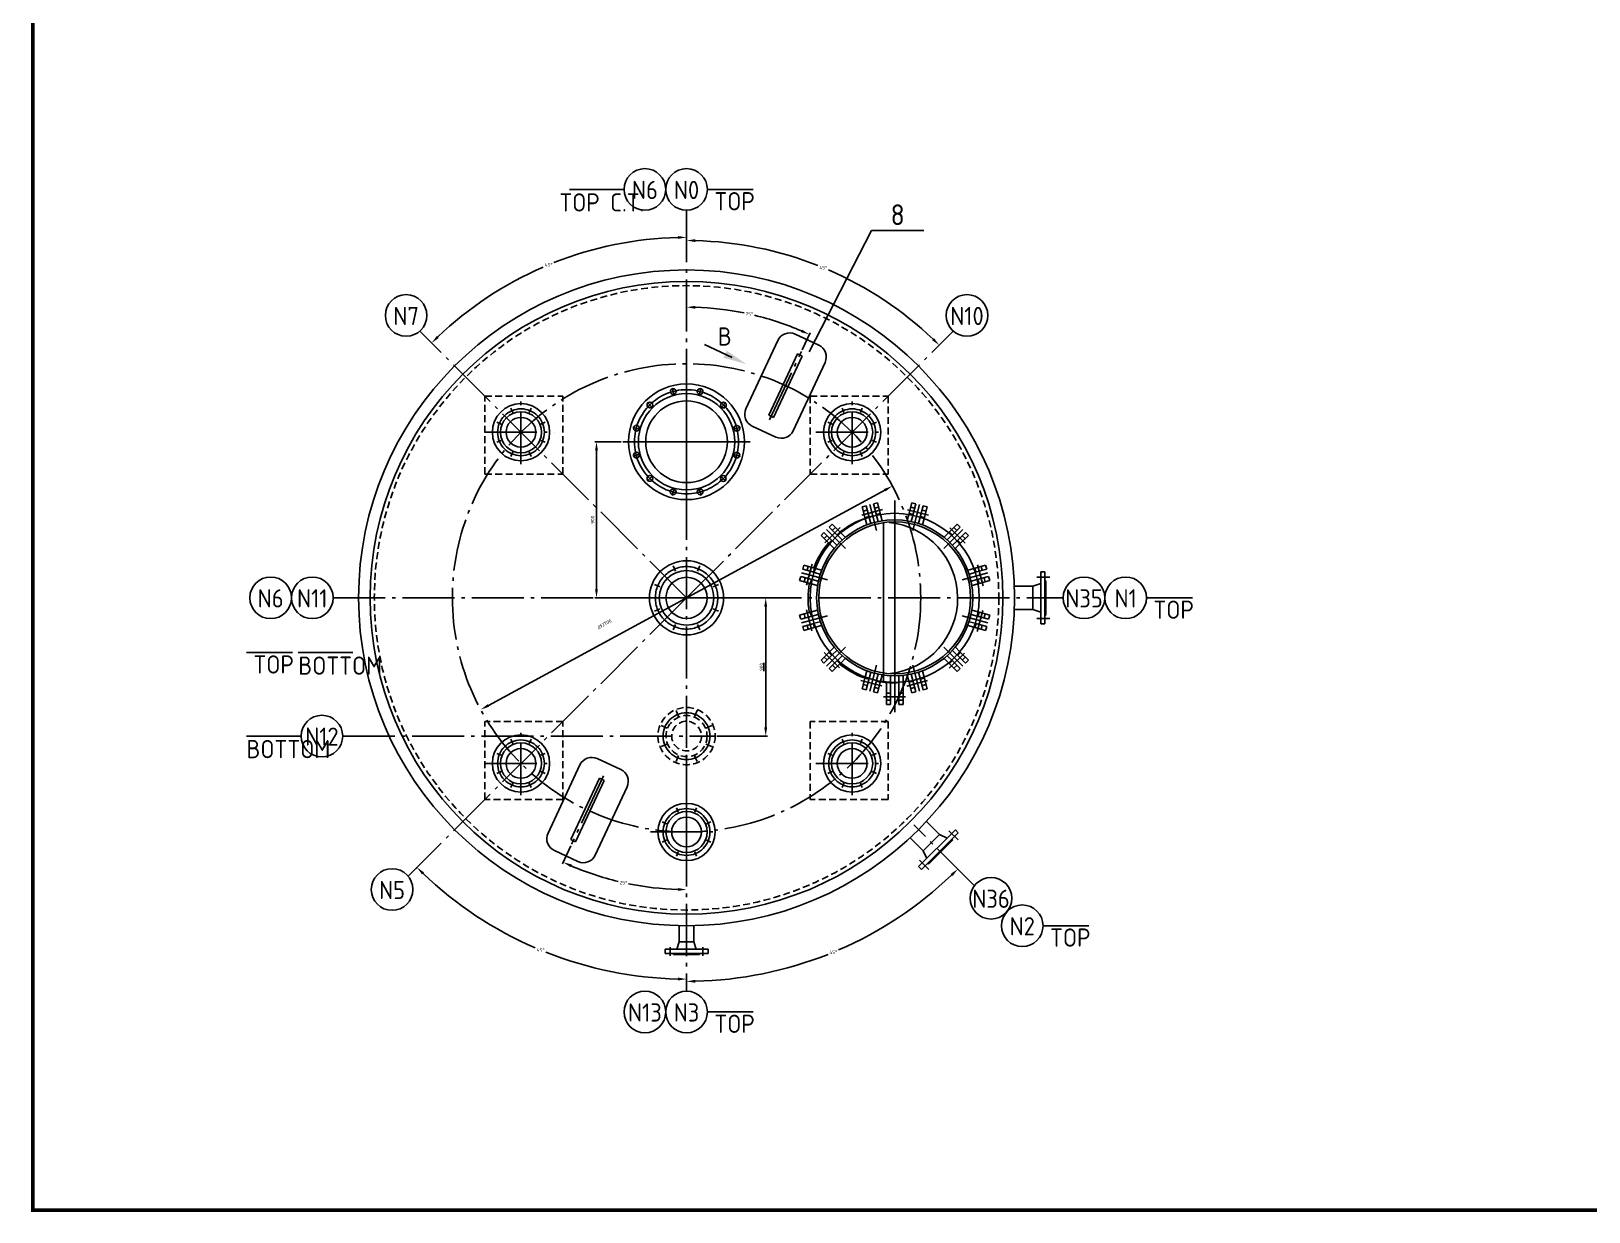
# Model space of a CAD drawing. Header units: millimetres. Extents: x 494 to 1457, y -714 to -33.
# Drawn here: x 494.2 to 943.2, y -714.1 to -373.7 of the extents above; entities that cross this region are included whole.
import ezdxf
from ezdxf.enums import TextEntityAlignment as Align

# ---------------------------------------------------------------- set-up
doc = ezdxf.new("R2010")
doc.units = ezdxf.units.MM
doc.linetypes.add('CENTER', pattern=[20, 15, -2, 1, -2])
doc.linetypes.add('HIDDEN', pattern=[0.375, 0.25, -0.125])
doc.layers.get('0').update_dxf_attribs({"color": 4, "linetype": 'CONTINUOUS'})
doc.layers.get('Defpoints').update_dxf_attribs({"linetype": 'CONTINUOUS'})
for name, color, linetype in [('1', 7, 'CONTINUOUS'), ('2', 5, 'CONTINUOUS'), ('3', 1, 'CENTER'), ('5', 3, 'HIDDEN'), ('pbz', 7, 'CONTINUOUS'), ('pm_bz', 7, 'CONTINUOUS')]:
    doc.layers.add(name, color=color, linetype=linetype)
doc.styles.add('ACISOTS', font='isocp.shx', dxfattribs={"height": 1, "bigfont": 'gbcbig.shx'})
doc.styles.add('HZ5', font='txt.shx', dxfattribs={"width": 0.75})
doc.dimstyles.new('20', dxfattribs={"dimtxt": 3.5, "dimasz": 2.5, "dimexe": 0.5, "dimexo": 0.5, "dimtad": 1, "dimdec": 0, "dimlfac": 20, "dimzin": 0, "dimdsep": 46, "dimtxsty": 'HZ5', "dimcen": 0, "dimadec": 0, "dimazin": 0, "dimtfac": 0.857143, "dimtdec": 0, "dimtmove": 0, "dimatfit": 0, "dimfxl": 0, "dimtvp": 1.5, "dimtolj": 1, "dimtzin": 0, "dimarcsym": 0})
doc.dimstyles.new('副本20', dxfattribs={"dimtxt": 3.5, "dimasz": 2.5, "dimexe": 0.5, "dimexo": 0.5, "dimtad": 1, "dimtih": 1, "dimtoh": 1, "dimdec": 0, "dimlfac": 20, "dimzin": 0, "dimdsep": 46, "dimtxsty": 'HZ5', "dimcen": 0, "dimadec": 0, "dimazin": 0, "dimtfac": 0.857143, "dimtdec": 0, "dimtmove": 0, "dimatfit": 0, "dimfxl": 0, "dimtvp": 1.5, "dimtolj": 1, "dimtzin": 0, "dimarcsym": 0})

# ---------------------------------------------------------------- blocks, each defined once
blk = doc.blocks.new('*D186')
at = {"layer": '1', "color": 0, "lineweight": -2, "transparency": 16777216}
for p, q in [((694.32, -537.09), (706.46, -537.09)), ((705.96, -574.45), (705.96, -539.59)), ((691.88, -576.95), (706.46, -576.95))]:
    blk.add_line(p, q, dxfattribs=at)
at = {"layer": '1', "color": 0, "transparency": 16777216}
for points in [[(705.54, -539.59), (706.37, -539.59), (705.96, -537.09)], [(705.54, -574.45), (706.37, -574.45), (705.96, -576.95)]]:
    blk.add_solid(points, dxfattribs=at)
at = {"layer": 'Defpoints', "color": 0, "transparency": 16777216}
for p in [(693.82, -537.09), (705.96, -537.09), (691.38, -576.95)]:
    blk.add_point(p, dxfattribs=at)
at = {"layer": '1', "color": 0, "transparency": 16777216, "insert": (704.73, -557.02), "char_height": 1, "attachment_point": 5, "rotation": 90, "style": 'ACISOTS'}
blk.add_mtext('\\A1;{\\L900}', dxfattribs=at)
blk = doc.blocks.new('*D187')
at = {"layer": '1', "color": 0, "lineweight": -2, "transparency": 16777216}
blk.add_line((626.01, -568.11), (740.25, -506.07), dxfattribs=at)
at = {"layer": '1', "color": 0, "transparency": 16777216}
for points in [[(740.05, -505.7), (740.45, -506.43), (742.45, -504.87)], [(625.82, -567.75), (626.21, -568.48), (623.82, -569.31)]]:
    blk.add_solid(points, dxfattribs=at)
at = {"layer": 'Defpoints', "color": 0, "transparency": 16777216}
for p in [(742.45, -504.87), (623.82, -569.31)]:
    blk.add_point(p, dxfattribs=at)
at = {"layer": '1', "color": 0, "transparency": 16777216, "insert": (659.49, -544.65), "char_height": 1, "attachment_point": 5, "rotation": 28.5073, "style": 'ACISOTS'}
blk.add_mtext('\\A1;∅2700', dxfattribs=at)
blk = doc.blocks.new('xhbzcir')
at = {"color": 0, "const_width": 0.5}
blk.add_lwpolyline([(-0.25, 0, 1), (0.25, 0, 1)], format="xyb", close=True, dxfattribs=at)
blk = doc.blocks.new('*D188')
at = {"layer": '1', "color": 0, "lineweight": -2, "transparency": 16777216}
blk.add_line((758.38, -612.33), (761.67, -615.63), dxfattribs=at)
for start, end in [(293.358, 313.7045), (271.2955, 291.6473)]:
    blk.add_arc((683.13, -537.09), 110.57, start, end, dxfattribs=at)
at = {"layer": '1', "color": 0, "transparency": 16777216}
for points in [[(759.24, -616.72), (759.82, -617.32), (761.32, -615.27)], [(685.64, -648.05), (685.63, -647.22), (683.13, -647.66)]]:
    blk.add_solid(points, dxfattribs=at)
at = {"layer": 'Defpoints', "color": 0, "transparency": 16777216}
for p in [(683.13, -425.35), (748.61, -602.57), (758.02, -611.98), (711.75, -643.89), (683.13, -650.48)]:
    blk.add_point(p, dxfattribs=at)
at = {"layer": '1', "color": 0, "transparency": 16777216, "insert": (725.45, -639.24), "char_height": 1, "attachment_point": 5, "style": 'ACISOTS'}
blk.add_mtext('\\A1;45°', dxfattribs=at)
blk = doc.blocks.new('*D189')
at = {"layer": '1', "color": 0, "lineweight": -2, "transparency": 16777216}
blk.add_line((605.99, -614.23), (605.05, -615.17), dxfattribs=at)
for start, end in [(226.3032, 246.6369), (248.3578, 268.6968)]:
    blk.add_arc((683.13, -537.09), 109.92, start, end, dxfattribs=at)
at = {"layer": '1', "color": 0, "transparency": 16777216}
for points in [[(606.9, -616.86), (607.49, -616.26), (605.41, -614.81)], [(680.64, -646.56), (680.63, -647.4), (683.13, -647.01)]]:
    blk.add_solid(points, dxfattribs=at)
at = {"layer": 'Defpoints', "color": 0, "transparency": 16777216}
for p in [(683.13, -425.35), (683.13, -537.09), (606.35, -613.88), (628.17, -632.28), (683.13, -650.48)]:
    blk.add_point(p, dxfattribs=at)
at = {"layer": '1', "color": 0, "transparency": 16777216, "insert": (641.07, -638.64), "char_height": 1, "attachment_point": 5, "style": 'ACISOTS'}
blk.add_mtext('\\A1;45°', dxfattribs=at)
blk = doc.blocks.new('*D190')
at = {"layer": '1', "color": 0, "lineweight": -2, "transparency": 16777216}
for start, end in [(91.3784, 111.5928), (113.4132, 133.6216)]:
    blk.add_arc((683.13, -537.09), 103.92, start, end, dxfattribs=at)
at = {"layer": '1', "color": 0, "transparency": 16777216}
for points in [[(680.63, -432.79), (680.64, -433.62), (683.13, -433.17)], [(611.73, -462.16), (611.15, -461.57), (609.65, -463.61)]]:
    blk.add_solid(points, dxfattribs=at)
at = {"layer": 'Defpoints', "color": 0, "transparency": 16777216}
for p in [(683.13, -425.35), (656.24, -436.71), (606.35, -460.3), (683.13, -537.09), (683.13, -650.48)]:
    blk.add_point(p, dxfattribs=at)
at = {"layer": '1', "color": 0, "transparency": 16777216, "insert": (643.37, -441.08), "char_height": 1, "attachment_point": 5, "style": 'ACISOTS'}
blk.add_mtext('\\A1;45°', dxfattribs=at)
blk = doc.blocks.new('*D191')
at = {"layer": '1', "color": 0, "lineweight": -2, "transparency": 16777216}
for start, end in [(68.4151, 88.6095), (46.3905, 66.5788)]:
    blk.add_arc((683.13, -537.09), 103.01, start, end, dxfattribs=at)
at = {"layer": '1', "color": 0, "transparency": 16777216}
for points in [[(685.63, -434.52), (685.64, -433.69), (683.13, -434.08)], [(754.48, -462.2), (753.9, -462.8), (755.98, -464.25)]]:
    blk.add_solid(points, dxfattribs=at)
at = {"layer": 'Defpoints', "color": 0, "transparency": 16777216}
for p in [(683.13, -425.35), (734.64, -447.88), (759.92, -460.3), (683.13, -537.09), (683.13, -650.48)]:
    blk.add_point(p, dxfattribs=at)
at = {"layer": '1', "color": 0, "transparency": 16777216, "insert": (722.56, -441.92), "char_height": 1, "attachment_point": 5, "style": 'ACISOTS'}
blk.add_mtext('\\A1;45°', dxfattribs=at)
blk = doc.blocks.new('*D192')
at = {"color": 0, "lineweight": -2, "transparency": 16777216}
for p, q in [((664.26, -492.09), (656.67, -492.09)), ((657.17, -534.59), (657.17, -494.59)), ((682.63, -537.09), (656.67, -537.09))]:
    blk.add_line(p, q, dxfattribs=at)
at = {"color": 0, "transparency": 16777216}
for points in [[(656.75, -494.59), (657.59, -494.59), (657.17, -492.09)], [(656.75, -534.59), (657.59, -534.59), (657.17, -537.09)]]:
    blk.add_solid(points, dxfattribs=at)
at = {"layer": 'Defpoints', "color": 0, "transparency": 16777216}
for p in [(657.17, -492.09), (664.76, -492.09), (683.13, -537.09)]:
    blk.add_point(p, dxfattribs=at)
at = {"color": 0, "transparency": 16777216, "insert": (656.04, -514.59), "char_height": 1, "attachment_point": 5, "rotation": 90, "style": 'ACISOTS'}
blk.add_mtext('\\A1;900', dxfattribs=at)
blk = doc.blocks.new('*D193')
at = {"color": 0, "lineweight": -2, "transparency": 16777216}
blk.add_line((649.8, -608.57), (647.38, -613.77), dxfattribs=at)
for start, end in [(246.7031, 256.4598), (258.536, 268.2969)]:
    blk.add_arc((683.13, -537.09), 84.11, start, end, dxfattribs=at)
at = {"color": 0, "transparency": 16777216}
for points in [[(649.7, -614.72), (650.04, -613.96), (647.59, -613.32)], [(680.64, -620.74), (680.63, -621.58), (683.13, -621.2)]]:
    blk.add_solid(points, dxfattribs=at)
at = {"layer": 'Defpoints', "color": 0, "transparency": 16777216}
for p in [(683.13, -425.35), (659.2, -588.41), (650.01, -608.12), (659.01, -617.66), (683.13, -650.48)]:
    blk.add_point(p, dxfattribs=at)
at = {"color": 0, "transparency": 16777216, "insert": (664.93, -619.2), "char_height": 1, "attachment_point": 5, "style": 'ACISOTS'}
blk.add_mtext('\\A1;25°', dxfattribs=at)
blk = doc.blocks.new('*D194')
at = {"color": 0, "lineweight": -2, "transparency": 16777216}
blk.add_line((716.47, -465.6), (718.75, -460.7), dxfattribs=at)
for start, end in [(78.54, 88.2904), (66.7096, 76.4558)]:
    blk.add_arc((683.13, -537.09), 83.79, start, end, dxfattribs=at)
at = {"color": 0, "transparency": 16777216}
for points in [[(685.63, -453.76), (685.64, -452.92), (683.13, -453.3)], [(716.43, -459.75), (716.09, -460.51), (718.54, -461.15)]]:
    blk.add_solid(points, dxfattribs=at)
at = {"layer": 'Defpoints', "color": 0, "transparency": 16777216}
for p in [(683.13, -425.35), (707.16, -456.82), (716.26, -466.06), (707.06, -485.77), (683.13, -650.48)]:
    blk.add_point(p, dxfattribs=at)
at = {"color": 0, "transparency": 16777216, "insert": (701.27, -455.29), "char_height": 1, "attachment_point": 5, "style": 'ACISOTS'}
blk.add_mtext('\\A1;25°', dxfattribs=at)

msp = doc.modelspace()

# ---------------------------------------------------------------- linework, layer by layer
at = {"color": 1, "lineweight": 0, "const_width": 1.058}
msp.add_lwpolyline([(494.737, -713.57), (1456.472, -713.57), (1456.472, -33.873), (494.737, -33.873), (494.737, -713.57)], close=True, dxfattribs=at)
at = {"layer": '1', "ltscale": 500}
for p, q in [((649.378, -419.349), (665.133, -419.349)), ((689.133, -419.349), (702.367, -419.349)), ((815.708, -537.09), (828.942, -537.09)), ((556.264, -552.883), (569.498, -552.883)), ((571.212, -552.883), (586.967, -552.883)), ((556.273, -576.946), (572.028, -576.946)), ((785.912, -631.619), (799.146, -631.619)), ((689.133, -656.475), (702.367, -656.475))]:
    msp.add_line(p, q, dxfattribs=at)
at = {"layer": '1', "ltscale": 10}
msp.add_line((688.35, -464.102), (696.298, -467.808), dxfattribs=at)
for centre in [(671.133, -419.349), (683.133, -419.349), (602.306, -455.686), (763.971, -455.686), (563.249, -537.09), (575.249, -537.09), (797.708, -537.09), (809.708, -537.09), (578.028, -576.946), (598.249, -621.173), (770.903, -623.696), (779.912, -631.619), (671.133, -656.475), (683.133, -656.475)]:
    msp.add_circle(centre, 6, dxfattribs=at)
msp.add_solid([(693.783, -467.876), (694.734, -465.837), (700.376, -469.709)], dxfattribs=at)
at = {"layer": '2'}
for p, q in [((714.442, -461.074), (721.24, -464.244)), ((700.267, -482.6), (709.459, -462.888)), ((706.86, -484.434), (715.101, -466.761)), ((715.101, -466.761), (716.46, -467.394)), ((708.219, -485.067), (716.46, -467.394)), ((713.862, -488.94), (723.053, -469.228)), ((706.86, -484.434), (708.219, -485.067)), ((702.081, -487.584), (708.878, -490.754)), ((733.742, -510.878), (734.901, -510.567)), ((734.641, -514.235), (733.742, -510.878)), ((734.082, -512.145), (735.146, -511.861)), ((735.78, -513.85), (734.901, -510.567)), ((737.003, -510.005), (738.161, -509.695)), ((737.876, -513.268), (737.003, -510.005)), ((737.38, -511.263), (738.501, -510.962)), ((739.065, -513.07), (738.161, -509.695)), ((747.206, -513.051), (748.106, -509.694)), ((747.767, -510.961), (748.83, -511.248)), ((748.106, -509.694), (749.265, -510.004)), ((748.385, -513.286), (749.265, -510.004)), ((750.491, -513.831), (751.367, -510.568)), ((751.064, -511.846), (752.186, -512.146)), ((751.367, -510.568), (752.525, -510.879)), ((751.62, -514.254), (752.525, -510.879)), ((724.282, -516.699), (725.13, -515.851)), ((727.6, -518.322), (725.13, -515.851)), ((734.567, -513.957), (735.652, -513.667)), ((735.116, -516.01), (734.636, -514.215)), ((736.26, -515.642), (735.791, -513.887)), ((737.826, -513.084), (738.986, -512.773)), ((738.361, -515.078), (737.887, -513.305)), ((739.542, -514.846), (739.065, -513.07)), ((746.73, -514.825), (747.212, -513.031)), ((747.281, -512.773), (748.365, -513.064)), ((747.905, -515.079), (748.376, -513.324)), ((750.006, -515.641), (750.482, -513.868)), ((750.54, -513.646), (751.7, -513.957)), ((751.145, -516.03), (751.62, -514.254)), ((758.68, -518.308), (761.138, -515.85)), ((761.138, -515.85), (761.987, -516.699)), ((721.894, -519.085), (722.743, -518.237)), ((724.351, -521.543), (721.894, -519.085)), ((725.145, -520.64), (722.743, -518.237)), ((722.822, -520.013), (723.602, -519.235)), ((724.148, -521.34), (724.943, -520.546)), ((726.669, -519.088), (724.282, -516.699)), ((726.457, -521.952), (725.173, -520.667)), ((725.237, -517.6), (726.058, -516.778)), ((726.534, -518.953), (727.383, -518.104)), ((727.995, -520.413), (726.697, -519.115)), ((728.901, -519.622), (727.6, -518.322)), ((757.381, -519.607), (758.695, -518.294)), ((758.271, -520.413), (759.557, -519.129)), ((758.884, -518.105), (759.677, -518.899)), ((759.583, -519.101), (761.987, -516.699)), ((759.81, -521.951), (761.108, -520.654)), ((760.21, -516.779), (760.988, -517.558)), ((761.135, -520.626), (763.525, -518.238)), ((761.27, -520.491), (762.119, -521.339)), ((761.901, -521.557), (764.372, -519.086)), ((762.623, -519.194), (763.445, -520.014)), ((763.525, -518.238), (764.372, -519.086)), ((725.65, -522.842), (724.337, -521.528)), ((760.602, -522.857), (761.901, -521.557)), ((716.612, -528.856), (716.922, -527.698)), ((719.874, -529.732), (716.612, -528.856)), ((720.297, -528.603), (716.922, -527.698)), ((717.89, -529.159), (718.19, -528.037)), ((719.69, -529.683), (720, -528.523)), ((721.685, -530.217), (719.912, -529.741)), ((722.073, -529.078), (720.297, -528.603)), ((764.214, -529.073), (766.008, -528.593)), ((764.581, -530.217), (766.337, -529.747)), ((765.988, -528.597), (769.345, -527.698)), ((766.266, -528.523), (766.556, -529.608)), ((766.374, -529.736), (769.656, -528.857)), ((768.078, -528.038), (768.362, -529.103)), ((769.345, -527.698), (769.656, -528.857)), ((785.224, -529.59), (785.224, -544.59)), ((786.424, -529.59), (785.224, -529.59)), ((786.424, -529.59), (786.424, -544.59)), ((715.737, -532.117), (716.048, -530.958)), ((719.094, -533.017), (715.737, -532.117)), ((719.33, -531.838), (716.048, -530.958)), ((717.005, -532.456), (717.291, -531.393)), ((718.817, -532.942), (719.108, -531.858)), ((720.869, -533.493), (719.075, -533.011)), ((721.122, -532.318), (719.367, -531.847)), ((765.145, -532.318), (766.918, -531.843)), ((765.378, -533.498), (767.154, -533.022)), ((766.955, -531.832), (770.218, -530.959)), ((767.14, -531.783), (767.45, -532.942)), ((767.154, -533.022), (770.529, -532.118)), ((768.96, -531.336), (769.261, -532.458)), ((770.218, -530.959), (770.529, -532.118)), ((782.974, -533.752), (777.608, -533.752)), ((785.224, -532.965), (782.974, -533.752)), ((782.974, -533.752), (782.974, -540.427)), ((786.724, -532.14), (786.424, -532.14)), ((786.724, -532.14), (786.724, -542.04)), ((719.113, -541.158), (715.738, -542.062)), ((716.048, -543.22), (715.738, -542.062)), ((719.312, -542.347), (716.048, -543.22)), ((717.307, -542.843), (717.005, -541.722)), ((719.127, -542.397), (718.816, -541.237)), ((720.889, -540.682), (719.113, -541.158)), ((721.122, -541.862), (719.349, -542.337)), ((765.144, -541.861), (766.899, -542.332)), ((765.398, -540.687), (767.192, -541.168)), ((766.937, -542.341), (770.219, -543.222)), ((767.45, -541.237), (767.159, -542.322)), ((767.172, -541.162), (770.529, -542.062)), ((769.262, -541.723), (768.975, -542.787)), ((770.529, -542.062), (770.219, -543.222)), ((782.974, -540.427), (777.608, -540.427)), ((785.224, -541.215), (782.974, -540.427)), ((786.724, -542.04), (786.424, -542.04)), ((719.893, -544.444), (716.611, -545.322)), ((716.922, -546.481), (716.611, -545.322)), ((720.279, -545.582), (716.922, -546.481)), ((718.189, -546.141), (717.905, -545.077)), ((720.001, -545.656), (719.711, -544.571)), ((721.686, -543.963), (719.93, -544.433)), ((722.053, -545.107), (720.259, -545.587)), ((764.193, -545.101), (765.969, -545.577)), ((764.582, -543.963), (766.355, -544.438)), ((765.969, -545.577), (769.344, -546.481)), ((766.577, -544.497), (766.266, -545.656)), ((766.392, -544.447), (769.655, -545.323)), ((768.377, -545.02), (768.077, -546.142)), ((769.655, -545.323), (769.344, -546.481)), ((786.424, -544.59), (785.224, -544.59)), ((725.665, -551.323), (724.365, -552.623)), ((726.457, -552.228), (725.159, -553.526)), ((759.81, -552.228), (761.094, -553.513)), ((760.617, -551.337), (761.929, -552.651)), ((724.365, -552.623), (721.895, -555.093)), ((722.742, -555.941), (721.895, -555.093)), ((725.132, -553.554), (722.742, -555.941)), ((723.644, -554.986), (722.822, -554.165)), ((724.997, -553.689), (724.148, -552.84)), ((726.684, -555.078), (724.28, -557.48)), ((727.587, -555.872), (725.129, -558.329)), ((726.056, -557.401), (725.279, -556.621)), ((727.383, -556.075), (726.59, -555.28)), ((727.996, -553.766), (726.71, -555.05)), ((728.886, -554.573), (727.572, -555.886)), ((757.366, -554.558), (758.667, -555.858)), ((758.272, -553.766), (759.57, -555.065)), ((758.667, -555.858), (761.137, -558.329)), ((759.733, -555.226), (758.884, -556.075)), ((759.598, -555.091), (761.985, -557.481)), ((761.03, -556.58), (760.209, -557.401)), ((761.122, -553.539), (763.524, -555.943)), ((762.118, -552.84), (761.324, -553.634)), ((761.916, -552.636), (764.373, -555.094)), ((763.445, -554.167), (762.665, -554.945)), ((764.373, -555.094), (763.524, -555.943)), ((725.129, -558.329), (724.28, -557.48)), ((734.646, -559.926), (733.742, -563.301)), ((735.726, -560.533), (734.567, -560.223)), ((735.122, -558.15), (734.646, -559.926)), ((735.776, -560.349), (734.9, -563.611)), ((736.26, -558.538), (735.785, -560.311)), ((737.882, -560.893), (737.001, -564.175)), ((738.362, -559.101), (737.891, -560.856)), ((738.986, -561.406), (737.901, -561.115)), ((739.061, -561.129), (738.161, -564.486)), ((739.536, -559.354), (739.055, -561.148)), ((741.933, -559.609), (741.933, -561.627)), ((741.933, -559.609), (741.933, -561.627)), ((744.333, -559.627), (744.333, -561.472)), ((744.333, -559.627), (744.333, -561.472)), ((745.533, -559.465), (745.533, -561.378)), ((745.533, -559.465), (745.533, -561.378)), ((746.725, -559.334), (747.201, -561.11)), ((747.201, -561.11), (748.106, -564.485)), ((748.441, -561.096), (747.281, -561.407)), ((747.906, -559.101), (748.38, -560.874)), ((748.391, -560.911), (749.264, -564.175)), ((750.007, -558.538), (750.476, -560.293)), ((750.487, -560.33), (751.366, -563.612)), ((751.7, -560.222), (750.615, -560.512)), ((751.151, -558.17), (751.631, -559.964)), ((751.626, -559.944), (752.525, -563.302)), ((761.985, -557.481), (761.137, -558.329)), ((734.9, -563.611), (733.742, -563.301)), ((735.203, -562.333), (734.081, -562.033)), ((738.161, -564.486), (737.001, -564.175)), ((738.5, -563.218), (737.436, -562.932)), ((740.733, -561.382), (740.733, -567.84)), ((741.933, -564.615), (740.733, -564.615)), ((741.933, -561.453), (741.933, -567.84)), ((744.333, -561.471), (744.333, -567.84)), ((745.533, -564.615), (744.333, -564.615)), ((745.533, -561.364), (745.533, -567.84)), ((748.887, -562.917), (747.766, -563.218)), ((749.264, -564.175), (748.106, -564.485)), ((752.185, -562.034), (751.121, -562.318)), ((752.525, -563.302), (751.366, -563.612)), ((741.933, -566.565), (740.733, -566.565)), ((741.933, -567.84), (740.733, -567.84)), ((745.533, -566.565), (744.333, -566.565)), ((745.533, -567.84), (744.333, -567.84)), ((664.186, -586.596), (657.389, -583.426)), ((652.405, -585.24), (643.213, -604.952)), ((658.048, -589.112), (649.806, -606.785)), ((659.407, -589.746), (651.166, -607.419)), ((666, -591.579), (656.808, -611.291)), ((659.407, -589.746), (658.048, -589.112)), ((756.091, -605.328), (752.297, -601.534)), ((760.626, -603.975), (750.019, -614.582)), ((761.474, -604.824), (750.867, -615.43)), ((756.091, -605.328), (751.371, -610.048)), ((758.239, -606.362), (756.091, -605.328)), ((761.474, -604.824), (760.626, -603.975)), ((651.825, -613.105), (645.027, -609.935)), ((651.166, -607.419), (649.806, -606.785)), ((751.371, -610.048), (747.577, -606.254)), ((752.405, -612.195), (751.371, -610.048)), ((759.883, -606.839), (752.883, -613.839)), ((759.883, -606.839), (759.671, -606.627)), ((750.867, -615.43), (750.019, -614.582)), ((752.883, -613.839), (752.671, -613.627)), ((680.996, -636.276), (680.996, -631.599)), ((685.271, -636.276), (685.271, -631.599)), ((680.358, -638.376), (680.996, -636.276)), ((685.271, -636.276), (680.996, -636.276)), ((685.908, -638.376), (685.271, -636.276)), ((689.321, -638.376), (676.946, -638.376)), ((676.946, -639.576), (676.946, -638.376)), ((689.321, -639.576), (676.946, -639.576)), ((679.421, -639.876), (679.421, -639.576)), ((686.846, -639.876), (679.421, -639.876)), ((686.846, -639.876), (686.846, -639.576)), ((689.321, -639.576), (689.321, -638.376))]:
    msp.add_line(p, q, dxfattribs=at)
for centre, radius in [((683.133, -537.09), 94.534), ((683.133, -537.09), 91.2), ((683.133, -492.09), 16.688), ((683.133, -492.09), 13.875), ((683.133, -492.09), 11.771), ((679.295, -477.627), 0.825), ((687.045, -477.631), 0.825), ((635.404, -489.36), 8.25), ((635.404, -489.36), 5.925), ((672.582, -481.498), 0.825), ((693.754, -481.509), 0.825), ((730.863, -489.36), 8.25), ((730.863, -489.36), 5.925), ((635.404, -489.36), 4.286), ((668.703, -488.208), 0.825), ((697.626, -488.222), 0.825), ((730.863, -489.36), 4.286), ((668.7, -495.957), 0.825), ((697.622, -495.972), 0.825), ((672.571, -502.671), 0.825), ((693.744, -502.681), 0.825), ((679.281, -506.549), 0.825), ((687.03, -506.553), 0.825), ((743.133, -537.09), 24.375), ((743.133, -537.09), 22.5), ((743.133, -537.09), 21.9), ((683.133, -537.09), 10.688), ((683.133, -537.09), 7.875), ((683.133, -537.09), 5.936), ((635.404, -584.819), 8.25), ((635.404, -584.819), 5.925), ((730.863, -584.819), 8.25), ((730.863, -584.819), 5.925), ((635.404, -584.819), 4.286), ((730.863, -584.819), 4.286), ((683.133, -604.59), 8.25), ((683.133, -604.59), 5.925), ((683.133, -604.59), 4.286)]:
    msp.add_circle(centre, radius, dxfattribs=at)
for centre, radius, start, end in [((712.858, -464.473), 3.75, 65, 155), ((719.655, -467.643), 3.75, 335, 65), ((703.666, -484.185), 3.75, 155, 245), ((710.463, -487.355), 3.75, 245, 335), ((742.538, -537.198), 24.375, 102.93673, 128.24406), ((739.386, -537.152), 21.9, 276.3354, 84.34368), ((742.538, -537.198), 24.375, 139.39089, 158.83412), ((742.538, -537.198), 24.375, 170.09202, 189.36048), ((742.538, -537.198), 24.375, 231.58619, 250.5539), ((742.538, -537.198), 24.375, 261.88087, 274.1136), ((655.804, -586.825), 3.75, 65, 155), ((662.601, -589.994), 3.75, 335, 65), ((646.612, -606.537), 3.75, 155, 245), ((653.409, -609.706), 3.75, 245, 335)]:
    msp.add_arc(centre, radius, start, end, dxfattribs=at)
at = {"layer": '3'}
for p, q in [((683.133, -425.349), (683.133, -650.475)), ((683.133, -537.09), (606.347, -460.303)), ((683.133, -537.09), (759.92, -460.303)), ((707.064, -485.77), (716.256, -466.058)), ((635.404, -498.52), (635.404, -479.873)), ((679.022, -476.608), (679.545, -478.559)), ((687.317, -476.612), (686.795, -478.563)), ((730.863, -498.52), (730.863, -479.873)), ((632.509, -482.371), (633.029, -483.626)), ((638.299, -482.371), (637.779, -483.626)), ((671.836, -480.753), (673.265, -482.181)), ((694.499, -480.763), (693.072, -482.192)), ((727.968, -482.371), (728.488, -483.626)), ((733.758, -482.371), (733.238, -483.626)), ((624.983, -489.36), (645.018, -489.36)), ((628.414, -486.465), (629.67, -486.985)), ((642.393, -486.465), (641.138, -486.985)), ((667.685, -487.935), (669.636, -488.457)), ((698.644, -487.949), (696.693, -488.472)), ((720.442, -489.36), (740.478, -489.36)), ((723.874, -486.465), (725.129, -486.985)), ((737.853, -486.465), (736.597, -486.985)), ((628.414, -492.255), (629.67, -491.735)), ((642.393, -492.255), (641.138, -491.735)), ((723.874, -492.255), (725.129, -491.735)), ((737.853, -492.255), (736.597, -491.735)), ((632.509, -496.349), (633.029, -495.094)), ((638.299, -496.349), (637.779, -495.094)), ((667.681, -496.231), (669.632, -495.707)), ((698.641, -496.244), (696.689, -495.722)), ((727.968, -496.349), (728.488, -495.094)), ((733.758, -496.349), (733.238, -495.094)), ((671.826, -503.417), (673.254, -501.988)), ((694.49, -503.427), (693.061, -501.999)), ((679.008, -507.568), (679.53, -505.616)), ((687.304, -507.571), (686.78, -505.62)), ((733.629, -513.237), (739.652, -511.623)), ((737.934, -517.684), (735.936, -510.226)), ((746.829, -511.681), (752.852, -513.295)), ((748.334, -517.684), (750.332, -510.226)), ((722.977, -521.185), (727.385, -516.776)), ((728.928, -522.883), (723.468, -517.424)), ((757.34, -522.884), (762.799, -517.425)), ((759.038, -516.933), (763.447, -521.342)), ((679.954, -529.414), (679.31, -527.859)), ((686.313, -529.414), (686.957, -527.859)), ((717.725, -533.394), (719.338, -527.372)), ((766.986, -527.586), (768.6, -533.608)), ((675.458, -533.911), (673.902, -533.266)), ((690.809, -533.91), (692.365, -533.266)), ((723.728, -531.889), (716.27, -529.891)), ((762.539, -531.891), (769.997, -529.892)), ((787.849, -531.09), (784.099, -531.09)), ((581.249, -537.09), (791.708, -537.09)), ((683.133, -537.09), (602.873, -617.35)), ((675.458, -540.269), (673.902, -540.913)), ((690.809, -540.269), (692.364, -540.914)), ((723.728, -542.289), (716.27, -544.287)), ((719.281, -546.594), (717.667, -540.571)), ((762.539, -542.29), (769.997, -544.288)), ((768.542, -540.785), (766.929, -546.808)), ((787.849, -543.09), (784.099, -543.09)), ((679.954, -544.765), (679.31, -546.321)), ((686.313, -544.765), (686.957, -546.321)), ((728.927, -551.295), (723.468, -556.755)), ((757.339, -551.296), (762.799, -556.756)), ((727.229, -557.247), (722.82, -552.838)), ((737.933, -556.495), (735.935, -563.953)), ((748.332, -556.496), (750.331, -563.953)), ((763.29, -552.994), (758.882, -557.404)), ((739.438, -562.499), (733.415, -560.885)), ((752.638, -560.942), (746.615, -562.556)), ((746.285, -565.59), (739.949, -565.59)), ((680.096, -569.613), (680.836, -571.398)), ((686.171, -569.613), (685.431, -571.398)), ((675.801, -573.908), (677.586, -574.648)), ((690.466, -573.908), (688.681, -574.648)), ((584.028, -576.946), (691.383, -576.946)), ((632.509, -577.83), (633.029, -579.086)), ((635.404, -593.979), (635.404, -575.333)), ((638.299, -577.83), (637.779, -579.086)), ((675.801, -579.983), (677.586, -579.243)), ((690.466, -579.983), (688.681, -579.243)), ((727.968, -577.83), (728.488, -579.086)), ((730.863, -593.979), (730.863, -575.333)), ((733.758, -577.83), (733.238, -579.086)), ((628.414, -581.924), (629.67, -582.444)), ((642.393, -581.924), (641.138, -582.444)), ((680.096, -584.278), (680.836, -582.493)), ((683.133, -592.86), (683.133, -583.374)), ((686.171, -584.278), (685.431, -582.493)), ((723.874, -581.924), (725.129, -582.444)), ((737.853, -581.924), (736.597, -582.444)), ((624.983, -584.819), (645.018, -584.819)), ((628.414, -587.715), (629.67, -587.194)), ((642.393, -587.715), (641.138, -587.195)), ((720.442, -584.819), (740.478, -584.819)), ((723.874, -587.715), (725.129, -587.194)), ((737.853, -587.715), (736.597, -587.195)), ((632.509, -591.809), (633.029, -590.553)), ((638.299, -591.809), (637.779, -590.553)), ((659.203, -588.409), (650.011, -608.122)), ((727.968, -591.809), (728.488, -590.553)), ((733.758, -591.809), (733.238, -590.553)), ((683.133, -613.75), (683.133, -595.103)), ((676.144, -601.695), (677.4, -602.215)), ((680.238, -597.6), (680.758, -598.856)), ((686.029, -597.6), (685.508, -598.856)), ((690.123, -601.695), (688.867, -602.215)), ((672.713, -604.59), (692.748, -604.59)), ((766.119, -620.075), (748.612, -602.568)), ((761.421, -606.892), (758.769, -604.24)), ((676.144, -607.485), (677.4, -606.965)), ((680.238, -611.579), (680.758, -610.324)), ((686.029, -611.579), (685.508, -610.324)), ((690.123, -607.485), (688.867, -606.965)), ((752.936, -615.377), (750.284, -612.726)), ((678.446, -640.33), (678.446, -637.804)), ((687.821, -640.33), (687.821, -637.804))]:
    msp.add_line(p, q, dxfattribs=at)
at = {"layer": '3', "ltscale": 200}
for p, q in [((683.133, -510.461), (683.133, -473.741)), ((701.505, -492.09), (664.756, -492.09)), ((743.133, -508.994), (743.133, -570.033)), ((739.926, -515.425), (739.926, -561.253)), ((683.133, -576.946), (683.133, -567.53))]:
    msp.add_line(p, q, dxfattribs=at)
at = {"layer": '3'}
msp.add_circle((683.133, -537.09), 67.5, dxfattribs=at)
at = {"layer": '3', "ltscale": 200}
for centre, radius in [((683.133, -492.09), 15), ((635.404, -489.36), 6.75), ((730.863, -489.36), 6.75), ((683.133, -537.09), 9), ((683.133, -576.946), 6.75), ((635.404, -584.819), 6.75), ((730.863, -584.819), 6.75), ((683.133, -604.59), 6.75)]:
    msp.add_circle(centre, radius, dxfattribs=at)
at = {"layer": '5', "ltscale": 8}
for p, q in [((625.008, -478.965), (647.508, -478.965)), ((625.008, -501.465), (625.008, -478.965)), ((647.508, -501.465), (647.508, -478.965)), ((718.758, -478.965), (718.758, -501.465)), ((718.758, -478.965), (741.258, -478.965)), ((741.258, -478.965), (741.258, -501.465)), ((625.008, -501.465), (647.508, -501.465)), ((718.758, -501.465), (741.258, -501.465)), ((625.008, -595.215), (625.008, -572.715)), ((647.508, -572.715), (625.008, -572.715)), ((647.508, -595.215), (647.508, -572.715)), ((741.258, -572.715), (718.758, -572.715)), ((718.758, -572.715), (718.758, -595.215)), ((741.258, -572.715), (741.258, -595.215)), ((647.508, -595.215), (625.008, -595.215)), ((741.258, -595.215), (718.758, -595.215))]:
    msp.add_line(p, q, dxfattribs=at)
for centre, radius in [((683.133, -537.09), 90), ((683.133, -576.946), 8.25), ((683.133, -576.946), 5.925), ((683.133, -576.946), 4.286)]:
    msp.add_circle(centre, radius, dxfattribs=at)
at = {"layer": 'pbz'}
for p, q in [((718.487, -466.213), (736.495, -431.148)), ((736.495, -431.148), (751.495, -431.148))]:
    msp.add_line(p, q, dxfattribs=at)

# ---------------------------------------------------------------- block references
at = {"layer": 'pbz', "xscale": 0.015, "yscale": 0.015, "zscale": 0.015, "rotation": 335}
msp.add_blockref('xhbzcir', (718.49, -466.215), dxfattribs=at)

# ---------------------------------------------------------------- texts
at = {"layer": '1', "ltscale": 500, "style": 'ACISOTS'}
for s, p in [('N6', (671.133, -422.124)), ('N0', (683.133, -422.124)), ('N7', (602.306, -458.462)), ('N10', (763.971, -458.462)), ('N6', (563.249, -539.865)), ('N11', (575.249, -539.865)), ('N35', (797.708, -539.865)), ('N1', (809.708, -539.865)), ('N12', (578.028, -579.721)), ('N5', (598.249, -623.948)), ('N36', (770.903, -626.471)), ('N2', (779.912, -634.394)), ('N13', (671.133, -659.25)), ('N3', (683.133, -659.25))]:
    msp.add_text(s, height=5.25, dxfattribs=at).set_placement(p, align=Align.CENTER)
for s, p in [('TOP C.T.', (646.463, -425.722)), ('TOP', (691.149, -425.386)), ('TOP', (817.723, -543.127)), ('TOP', (558.279, -558.92)), ('BOTTOM', (571.21, -559.256)), ('BOTTOM', (556.271, -583.319)), ('TOP', (787.928, -637.656)), ('TOP', (691.149, -662.512))]:
    msp.add_text(s, height=5.25, dxfattribs=at).set_placement(p)
at = {"layer": '1', "ltscale": 10, "insert": (694.159, -461.747), "char_height": 5.25, "attachment_point": 5, "style": 'ACISOTS'}
msp.add_mtext('B', dxfattribs=at)
at = {"layer": 'pm_bz', "color": 0, "style": 'ACISOTS'}
msp.add_text('8', height=6, dxfattribs=at).set_placement((743.995, -429.648), align=Align.CENTER)

# ---------------------------------------------------------------- dimensions: what is measured, and where the dimension line sits
for base, line2, picture, middle in [((659.011, -617.664), ((659.203, -588.409), (650.011, -608.122)), '*D193', (664.929, -619.204)), ((707.164, -456.824), ((707.064, -485.77), (716.256, -466.058)), '*D194', (701.268, -455.29))]:
    dim = msp.add_angular_dim_2l(base=base, line1=((683.133, -425.349), (683.133, -650.475)), line2=line2, dimstyle='副本20', override={"dimtxsty": 'ACISOTS'})
    dim.commit()
    dim.dimension.update_dxf_attribs({"geometry": picture, "text_midpoint": middle})
dim = msp.add_linear_dim(base=(657.168, -492.09), p1=(683.133, -537.09), p2=(664.756, -492.09), angle=90, dimstyle='20', override={"dimtxsty": 'ACISOTS'})
dim.commit()
dim.dimension.update_dxf_attribs({"geometry": '*D192', "text_midpoint": (656.043, -514.59)})
at = {"layer": '1'}
for base, line1, line2, picture, middle in [((628.174, -632.283), ((683.133, -537.09), (606.347, -613.876)), ((683.133, -425.349), (683.133, -650.475)), '*D189', (641.069, -638.642)), ((656.238, -436.714), ((683.133, -425.349), (683.133, -650.475)), ((683.133, -537.09), (606.347, -460.303)), '*D190', (643.366, -441.083)), ((711.751, -643.893), ((758.024, -611.98), (748.612, -602.568)), ((683.133, -425.349), (683.133, -650.475)), '*D188', (725.447, -639.244)), ((734.641, -447.876), ((683.133, -537.09), (759.92, -460.303)), ((683.133, -425.349), (683.133, -650.475)), '*D191', (722.555, -441.917))]:
    dim = msp.add_angular_dim_2l(base=base, line1=line1, line2=line2, dimstyle='副本20', override={"dimtxsty": 'ACISOTS'}, dxfattribs=at)
    dim.commit()
    dim.dimension.update_dxf_attribs({"geometry": picture, "text_midpoint": middle})
dim = msp.add_diameter_dim_2p(p1=(623.817, -569.306), p2=(742.449, -504.874), dimstyle='20', override={"dimtxsty": 'ACISOTS', "dimtmove": 2, "dimatfit": 3}, dxfattribs=at)
dim.commit()
dim.dimension.update_dxf_attribs({"geometry": '*D187', "text_midpoint": (659.493, -544.653), "dimtype": 163})
dim = msp.add_linear_dim(base=(705.955, -537.09), p1=(691.383, -576.946), p2=(693.821, -537.09), angle=90, text='{\\L900}', dimstyle='20', override={"dimtxsty": 'ACISOTS'}, dxfattribs=at)
dim.commit()
dim.dimension.update_dxf_attribs({"geometry": '*D186', "text_midpoint": (704.73, -557.018)})

doc.saveas('drawing.dxf')
